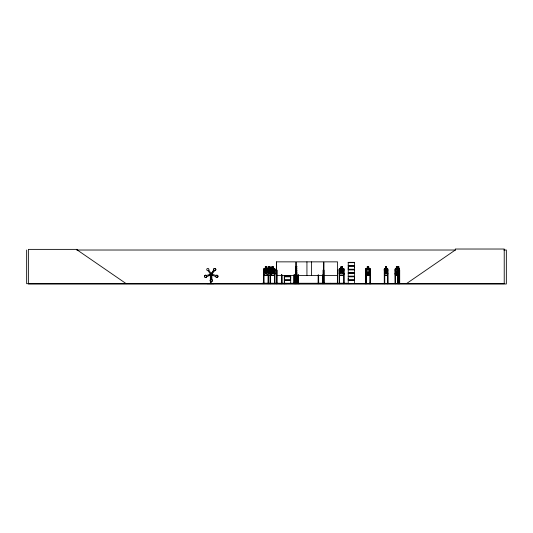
<?xml version="1.0" encoding="UTF-8"?>
<svg xmlns="http://www.w3.org/2000/svg" width="533" height="533" viewBox="0 0 533 533"><rect width="100%" height="100%" fill="white"/><g stroke="black" fill="none" stroke-linecap="round" stroke-linejoin="round"><path stroke-width="0.8" d="M211.708 279.505L211.674 274.881L210.848 274.881L210.715 279.565A1.133 1.093 -90 0 0 210.422 281.271A1.133 1.093 -90 0 0 212.101 281.271A1.133 1.093 -90 0 0 211.848 279.565L211.708 274.881M284.342 279.918L284.342 276.794L290.692 276.794L290.685 279.918L284.336 279.918L284.336 276.794M290.685 278.359L290.685 276.794M348.242 279.918L348.242 276.794L354.598 276.794L354.592 279.918L348.242 279.918L348.249 278.359M348.242 269.232L348.242 266.114L354.598 266.114L354.592 269.232L348.242 269.232L348.249 267.673M354.592 278.359L354.592 276.794M354.592 267.673L354.592 266.114M279.045 283.436L270.531 283.336M206.791 276.42L206.737 276.574A1.133 1.093 -90 0 1 205.258 277.393A1.133 1.093 -90 0 1 204.745 275.741A1.133 1.093 -90 0 1 206.404 275.501L210.782 274.189L211.035 274.995L206.777 276.574A1.133 1.093 -90 0 1 205.298 277.393A1.133 1.093 -90 0 1 204.779 275.741A1.133 1.093 -90 0 1 206.438 275.501M348.209 283.663L354.605 283.563L354.598 280.545L348.242 280.545L348.242 283.556M399.277 275.235L399.27 268.499M395.206 283.683L395.12 269.092L395.533 268.499L396.339 268.499M337.529 283.196L337.522 283.689L337.549 261.856L323.971 261.856L323.851 283.683L323.997 283.196M387.371 275.181L387.764 273.569M387.844 273.576L387.398 275.235L384.626 275.235M290.698 283.556L279.578 283.623L286.814 283.649M382.467 283.649L389.73 283.436M274.568 283.656L274.602 283.196M393.334 283.436L401.995 283.436M369.789 275.235L370.355 273.642M397.765 275.235L397.818 268.499M397.638 269.118L397.831 268.552M271.237 275.235L271.81 273.576L271.81 269.085L271.224 268.499M275.008 273.569L274.448 275.181L264.148 275.181M344.171 273.576L343.598 275.235L339.674 275.235L339.155 273.576M292.65 283.623L299.713 283.656M364.685 283.649L366.418 283.689M264.068 283.689L264.022 270.111L263.555 270.111L263.455 283.436M296.248 283.649L296.281 283.196M339.028 283.649L339.075 283.196M271.497 272.23L272.203 271.017L271.524 269.858M267.459 269.278L266.44 271.024L267.153 272.236M208.723 270.131L208.843 269.998A1.133 1.093 -90 0 0 208.103 268.439A1.133 1.093 -90 0 0 206.751 269.458A1.133 1.093 -90 0 0 207.957 270.664L210.682 274.308L211.348 273.809L208.763 270.131M270.564 275.235L270.051 273.576L270.924 272.23L270.924 269.112L270.084 268.552L270.084 266.88L268.525 266.88M384.659 275.235L384.26 269.092L384.673 268.499M384.34 269.118L384.693 268.552L387.411 268.552M213.826 270.124L211.201 273.869L211.834 274.362L214.632 270.664A1.133 1.093 -90 0 0 215.838 269.458A1.133 1.093 -90 0 0 214.486 268.439A1.133 1.093 -90 0 0 213.713 269.998L211.168 273.869L211.868 274.362M267.246 269.072L266.074 270.637C265.427 268.119 263.588 269.085 265.747 271.017C263.409 273.409 265.474 273.909 266.1 271.384L267.306 273.043M216.151 275.494L211.774 274.189L211.521 274.995L215.818 276.574A1.133 1.093 -90 0 0 217.257 277.387A1.133 1.093 -90 0 0 217.81 275.741A1.133 1.093 -90 0 0 216.151 275.494A1.133 1.093 -90 0 1 217.777 275.741A1.133 1.093 -90 0 1 217.257 277.387A1.133 1.093 -90 0 1 215.818 276.574M365.631 269.092L365.638 283.689L365.611 269.092L366.131 268.499L367.237 268.499M365.685 269.118L366.151 268.552M263.642 269.118L264.148 268.552L274.448 268.552L275.008 269.112L274.955 283.689M267.333 268.499L266.8 269.092L266.8 273.576L267.313 275.235M270.604 275.181L270.104 273.569L270.051 269.092L270.577 268.499M385.479 268.552L384.886 269.112L384.886 272.23L385.479 273.569L386.585 273.569L387.171 272.23L387.171 269.112L386.585 268.552L386.585 266.88L385.479 266.88L385.519 268.552L385.439 266.826L386.658 266.826M396.339 268.552L395.746 269.112L395.746 272.23L396.339 273.569L397.445 273.569M367.237 268.552L366.451 269.112L366.451 272.23L367.237 273.569L368.703 273.569L369.489 272.23L369.489 269.112L368.703 268.552M406.373 283.689L455.302 250.017L455.302 249.024L504.225 249.024L504.225 283.689L26.65 283.689L26.65 250.017M271.603 273.023L272.563 271.384C273.229 273.902 275.215 273.402 272.896 271.024C275.161 268.739 273.163 268.232 272.536 270.637L271.537 269.072M76.672 250.017L455.555 250.017M503.852 250.017L506.35 250.017L506.35 283.976L28.369 283.976L28.369 249.377L77.298 249.377L77.298 250.017L126.221 283.689M348.242 262.349L354.605 262.349M348.242 262.463L354.605 262.463L354.592 265.487L348.242 265.487L348.242 262.476M348.249 262.662L354.592 262.662M348.202 265.701L354.645 265.701M348.202 265.894L354.645 265.894M296.968 266.826L295.522 266.826L295.549 268.499M397.518 268.499L397.518 266.826L396.299 266.826L396.325 275.235M398.204 266.826L398.904 266.826L398.884 268.552M265.314 266.88L266.873 266.88L266.873 268.552M271.777 266.88L273.336 266.88L273.336 268.552L274.169 269.112L274.169 272.23L273.336 273.569L271.777 273.569L271.757 269.112L273.336 269.112L273.336 272.23L271.777 272.23M296.948 266.88L295.575 266.88L295.575 268.552L296.948 268.552M342.439 266.88L340.88 266.88L340.88 268.552L340.047 269.112L340.047 272.23L340.88 273.569L342.439 273.569L343.279 272.23L343.279 269.112L342.439 268.552L342.499 266.826L340.827 266.826L340.827 268.499L339.688 268.499L339.155 269.092L339.181 283.689M367.237 266.88L368.723 266.88L368.723 275.235M396.339 266.88L397.478 266.88M398.884 266.88L398.231 266.88L397.904 269.112L398.231 273.569L398.831 273.569L399.15 272.23L398.831 268.552M296.708 267.16L295.842 267.16L295.842 267.719L296.708 267.719M398.338 267.16L398.724 267.16L398.338 267.719M265.261 268.499L264.121 268.499L263.588 269.092L263.588 273.576L264.108 275.235L274.488 275.235L275.061 273.576L275.061 269.085L274.468 268.499L273.389 268.499L273.389 266.826L271.717 266.826L271.777 268.552M268.472 268.499L266.933 268.499L266.933 266.826L265.261 266.826L265.314 268.552L264.481 269.112L264.481 272.23L265.314 273.569L266.873 273.569M271.717 268.499L270.144 268.499L270.144 266.826L268.472 266.826L268.525 268.552L267.693 269.112L267.693 272.23L268.525 273.569L270.084 273.569M342.499 268.499L343.578 268.499L344.171 269.085L344.205 283.436M366.138 268.552L369.802 268.565L370.355 269.152L369.775 268.499L368.776 268.492M384.633 268.499L385.479 268.499M386.625 268.499L387.424 268.499L387.844 269.085L387.931 283.689M398.851 268.499L399.324 268.499M395.513 268.552L399.31 268.552M370.328 269.085L370.348 283.689M384.26 269.092L384.293 283.689L384.24 283.196L384.773 283.196M395.12 269.092L395.246 283.689L395.373 283.196M397.565 269.092L397.605 283.689L397.984 283.196M399.55 269.085L399.49 283.689L399.457 283.196M266.873 269.112L265.314 269.112L265.314 272.23L266.873 272.23M270.084 269.112L268.525 269.112L268.525 272.23L270.084 272.23M296.948 269.112L295.602 269.112L295.602 272.23L296.948 272.23M367.237 269.112L368.729 269.172L368.756 266.826L367.184 266.826L367.23 275.235M396.339 269.112L397.458 269.172M348.202 269.451L354.645 269.451M348.202 269.645L354.645 269.645M275.008 270.111L274.542 270.111L274.488 283.689M276.407 270.111L276.973 270.111L276.953 283.689L277.007 283.196M296.328 270.111L296.794 270.111L296.848 283.689M323.498 270.111L323.038 270.111L322.985 283.689M323.971 270.111L324.197 283.689L324.224 283.196M337.556 270.111L337.349 283.689M339.128 270.111L339.588 270.111L339.534 283.689M344.111 270.111L343.652 270.111L343.705 283.689M365.591 270.111L366.084 270.111L366.138 283.689M369.869 270.111L370.362 270.111M384.28 270.111L384.726 270.111L384.766 283.689M387.931 270.111L387.478 270.111L387.438 283.689M395.126 270.111L395.573 270.111L395.573 283.689L395.613 283.196L395.08 283.196M397.605 270.111L397.944 270.111M295.529 270.671L296.954 270.671M367.237 272.23L368.703 272.23M396.339 272.23L397.445 272.23M354.605 272.876L348.182 272.956L354.605 273.003M348.242 273.149L354.605 273.163L354.592 276.167L348.242 276.167L348.242 273.163M348.249 273.342L354.592 273.342M295.602 273.569L296.948 273.569M365.611 273.576L366.118 275.235L369.815 275.235M399.33 275.235L395.473 275.235L395.16 273.576M209.362 275.061L208.703 275.414L212.707 275.414L212.707 275.061L210.029 275.061M339.714 275.181L343.558 275.181M366.138 275.181L369.775 275.181M387.411 275.181L384.653 275.181L384.34 273.569M395.513 275.181L397.591 275.181M397.778 275.181L399.31 275.181M295.229 275.235L296.595 275.235M276.52 275.441L295.728 275.441M296.328 275.441L323.498 275.441M323.971 275.441L337.549 275.441M284.336 276.167L290.692 276.167M284.289 276.387L290.738 276.387M348.202 276.387L354.645 276.387M284.289 276.58L290.738 276.58M348.202 276.58L354.645 276.58M284.289 280.131L290.738 280.131M348.202 280.131L354.645 280.131M284.289 280.325L290.738 280.325M348.202 280.325L354.645 280.325M284.322 283.683L284.336 280.545L290.692 280.545L290.692 283.556M365.545 283.196L366.138 283.196M387.431 283.196L387.977 283.196L387.964 283.689M398.298 283.196L398.844 283.196L398.837 283.689L398.797 274.901M399.31 283.196L399.71 283.689M264.068 283.336L268.032 283.336M318.674 283.336L322.638 283.336M339.641 283.336L343.598 283.336M279.578 283.436L290.685 283.469M348.249 283.469L354.592 283.469M366.384 283.436L364.699 283.436L371.254 283.436L369.536 283.689M207.19 283.689L213.946 283.689M323.611 283.649L323.551 283.196M369.602 283.656L371.268 283.649M323.464 283.656L323.498 261.856L296.328 261.856L296.381 283.689M323.271 283.656L323.205 283.196M275.088 283.649L275.061 283.196M297.807 283.656L297.874 274.901M294.076 283.649L294.056 274.901M397.445 268.552L398.031 269.112M344.111 269.112L343.558 268.552L339.714 268.552L339.208 269.118L339.208 273.569M267.992 268.552L268.545 269.112M398.704 269.085L398.284 268.499L397.498 268.565M398.684 269.152L398.258 266.826M387.384 268.499L387.804 269.112L387.804 283.689M395.12 273.576L395.519 275.235M397.638 273.569L397.811 275.235M399.69 283.689L399.69 270.111L399.35 270.111L399.33 283.689M398.671 274.901L398.671 283.689M398.524 283.196L398.597 283.689M398.471 274.901L398.431 283.689M398.344 274.901L398.304 283.689M397.944 274.901L397.964 283.689M397.838 283.196L397.838 283.689L397.765 270.111M397.478 266.826L397.451 275.235M395.453 270.111L395.486 283.689M387.658 283.196L387.678 283.689M387.604 270.111L387.564 283.689M386.625 266.826L386.625 268.552M384.706 283.196L384.639 283.689M384.599 270.111L384.526 283.689M384.4 270.111L384.46 283.689M370.408 283.689L370.408 283.196L369.815 283.196L369.815 283.689L369.929 270.111M370.275 269.112L370.275 273.569M370.242 283.196L370.235 283.689M369.982 283.196L369.995 283.689M366.031 270.111L366.044 283.689M347.723 283.689L347.723 283.27L262.096 283.27L262.096 283.689M346.73 283.27L346.73 283.689M344.058 283.196L344.058 283.689M343.598 283.196L343.598 283.689M339.641 283.196L339.641 283.689M337.296 283.196L337.296 283.689M330.74 283.27L330.74 283.689M323.151 274.901L323.151 283.689M322.692 274.901L322.745 283.689M322.638 283.196L322.638 283.689M318.674 283.196L318.674 283.689L318.621 274.901M318.214 283.196L318.214 283.689M318.161 274.901L318.108 283.689M311.605 261.856L311.605 275.441M306.935 261.856L306.935 275.441M298.36 274.901L298.347 283.689L298.273 274.901M298.214 283.196L298.2 283.689M298.04 283.196L298.027 283.689M297.967 274.901L297.92 283.689M296.734 283.196L296.741 283.689M295.895 283.196L295.895 283.689M295.855 283.689L295.855 270.111L295.402 270.111L295.362 283.689M295.768 283.689L295.728 261.856L276.52 261.856L276.52 283.689M295.582 283.196L295.602 283.689M295.529 270.111L295.489 283.689M294.456 274.901L294.502 283.689M294.369 274.901L294.409 283.689M294.296 283.196L294.309 283.689M294.129 283.196L294.116 283.689M293.969 274.901L293.923 283.689M284.749 283.196L284.669 283.689L284.655 283.196M284.462 283.196L284.549 283.689M284.342 280.545L284.415 283.689M281.937 274.901L281.977 283.689M281.804 274.901L281.837 283.689M281.73 283.196L281.75 283.689M281.644 274.901L281.604 283.689M281.504 274.901L281.504 283.689M277.3 283.27L277.3 283.689M276.847 270.111L276.8 283.689M276.774 283.196L276.72 283.689M276.647 270.111L276.58 283.689M276.407 261.856L276.407 283.689M270.478 274.901L270.531 283.689M270.424 283.196L270.424 283.689M270.018 274.901L270.071 283.689M269.964 283.196L269.978 283.689M268.599 283.196L268.619 283.689L268.545 274.901M268.139 283.196L268.139 283.689M268.086 274.901L268.032 283.689M263.962 283.196L263.968 283.689M263.615 283.196L263.582 283.689M262.596 283.27L262.596 283.689M211.268 274.881L211.268 275.448M211.048 275.414L211.048 279.519M211.048 281.158L211.048 283.623M210.795 275.414L210.795 283.623M210.615 275.414L210.615 283.623M210.435 275.061L210.435 273.855L210.229 275.061M210.362 275.414L210.362 283.623M210.102 275.061L210.102 273.855L209.902 275.061M214.599 270.664A1.133 1.093 -90 0 0 215.805 269.458A1.133 1.093 -90 0 0 214.446 268.439A1.133 1.093 -90 0 0 213.753 269.998M211.808 279.565A1.133 1.093 -90 0 1 212.101 281.271A1.133 1.093 -90 0 1 210.462 281.271A1.133 1.093 -90 0 1 210.748 279.565M399.164 272.943L398.604 271.384L398.044 273.009L398.464 271.017L398.091 269.078L398.831 269.112L398.831 272.23L398.231 272.23L398.231 269.112L398.591 270.637C399.677 266.527 398.304 272.01 399.164 272.943M387.118 272.943L386.718 272.949L386.092 271.384L385.446 272.996L385.053 272.943L385.839 271.017L385.099 269.105L386.072 270.637L387.071 269.105L386.325 271.024L387.118 272.943M270.771 272.943L270.198 272.949L269.312 271.384C268.679 273.909 266.62 273.409 268.958 271.017C266.74 269.098 268.719 268.099 269.285 270.637C269.918 268.232 271.91 268.739 269.645 271.024L270.771 272.943M343.125 272.943L342.552 272.949L341.666 271.384C341.04 273.909 338.975 273.409 341.313 271.017C339.101 269.098 341.073 268.099 341.64 270.637C342.273 268.232 344.271 268.739 342.006 271.024L343.125 272.943M266.6 267.16L265.594 267.16L265.594 267.719L266.6 267.719L266.6 267.16M269.805 267.16L268.805 267.16L268.805 267.719L269.805 267.719L269.805 267.16M273.056 267.16L272.057 267.16L272.057 267.719L273.056 267.719L273.056 267.16M342.166 267.16L341.16 267.16L341.16 267.719L342.166 267.719L342.166 267.16M368.443 267.16L367.497 267.16L367.497 267.719L368.443 267.719L368.443 267.16M386.385 267.16L385.679 267.16L385.679 267.719L386.385 267.719L386.385 267.16M397.245 267.16L396.539 267.16L396.539 267.719L397.245 267.719L397.245 267.16M342.439 269.112L340.88 269.112L340.88 272.23L342.439 272.23L342.439 269.112M386.585 269.112L385.479 269.112L385.479 272.23L386.585 272.23L386.585 269.112M354.598 269.865L348.242 269.865L348.242 272.869L354.592 272.789L354.592 269.865M284.915 283.689L284.915 283.196L284.869 283.689M211.907 275.155A0.993 0.959 -90 0 0 211.461 273.502A0.993 0.959 -90 0 0 210.302 274.722A0.993 0.959 -90 0 0 211.907 275.155M211.994 275.155A0.993 0.959 -90 0 0 211.554 273.502A0.993 0.959 -90 0 0 210.395 274.722A0.993 0.959 -90 0 0 211.994 275.155"/></g></svg>
